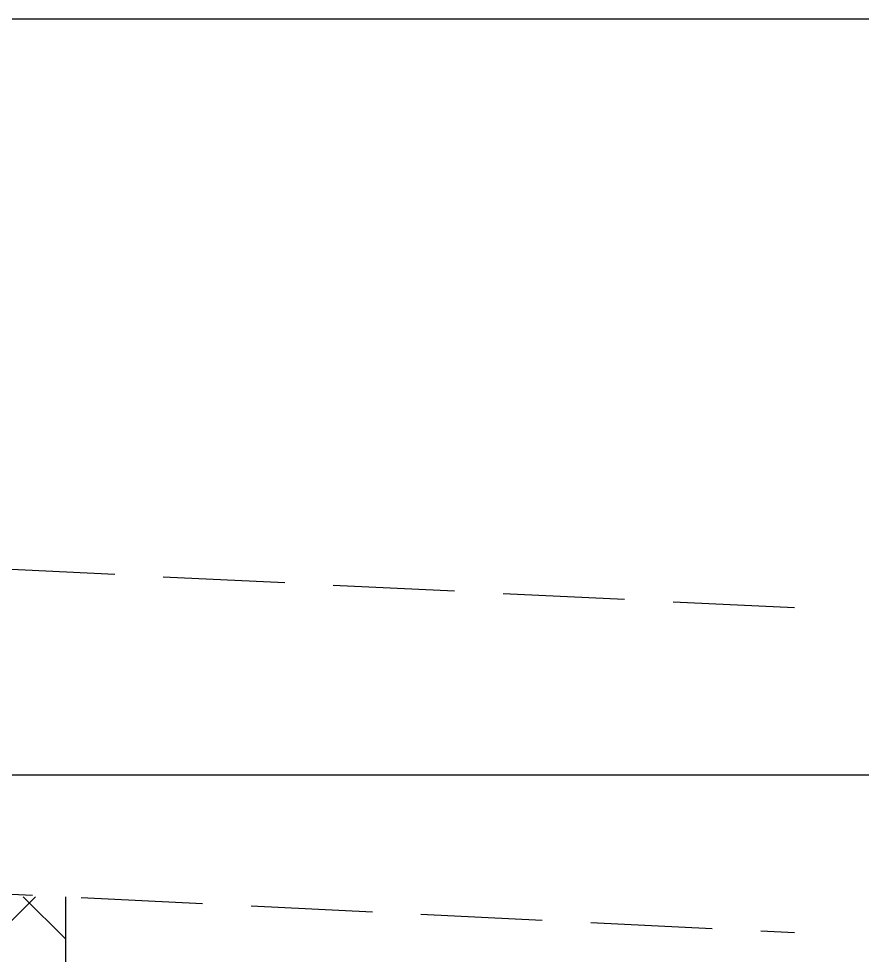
# Model space of a CAD drawing. Extents: x -160106 to 966792, y -663931 to 1550022.
# Drawn here: x -30024.5 to -29972.4, y -86290.2 to -86232.4 of the extents above; entities that cross this region are included whole.
import ezdxf

# ---------------------------------------------------------------- set-up
doc = ezdxf.new("R2010")
doc.units = 0
doc.linetypes.add('ZN-DASH', pattern=[0.35, 0.25, -0.1])
for name, color, linetype in [('!ZN1-填充-8', 8, 'Continuous'), ('!ZN1-文字-7', 7, 'Continuous'), ('!ZN1-标注-173', 173, 'Continuous')]:
    doc.layers.add(name, color=color, linetype=linetype)
doc.styles.add('ZNDimTStyle', font='ROMANS.shx', dxfattribs={"width": 0.7, "bigfont": 'CHINESE.shx'})
doc.dimstyles.new('ZN机械-3', dxfattribs={"dimscale": 3, "dimtxt": 2.5, "dimasz": 1.5, "dimexe": 1, "dimexo": 2, "dimgap": 0.9, "dimtad": 1, "dimdec": 0, "dimzin": 0, "dimdsep": 46, "dimtxsty": 'ZNDimTStyle', "dimcen": 2.5, "dimdle": 1, "dimclrd": 173, "dimclre": 173, "dimclrt": 7, "dimazin": 2, "dimtfac": 1, "dimtdec": 4, "dimtix": 1, "dimtmove": 2, "dimatfit": 3, "dimfxl": 0, "dimfrac": 2, "dimtolj": 1, "dimtzin": 0, "dimarcsym": 0})

# ---------------------------------------------------------------- blocks, each defined once
blk = doc.blocks.new('20240125094543')
at = {"layer": '!ZN1-填充-8', "linetype": 'ZN-DASH', "ltscale": 30}
h = blk.add_hatch(dxfattribs=at)
h.set_pattern_fill('ANSI37', color=8, scale=5, angle=90, style=0)
h.set_pattern_definition([(135, (3680.1776, 243.435), (-5.61266, -5.61266), []), (225, (3680.1776, 243.435), (5.61266, -5.61266), [])])
edge = h.paths.add_edge_path()
edge.add_line((0, -40), (30, -40))
edge.add_line((30, -40), (30, 28.996))
edge.add_line((30, 28.996), (4, 28.996))
edge.add_line((4, 28.996), (4, 6))
edge.add_arc((-2, 6), 6, -70.52878, 0, ccw=False)
edge.add_line((0, 0.343), (0, -40))
at = {"layer": '!ZN1-填充-8', "color": 8, "linetype": 'ZN-DASH', "ltscale": 30}
for points in [[(75, 46.814), (10, 50), (10, 29.976), (75, 26.79)], [(30, 28.996), (30, -10), (75, -10)]]:
    blk.add_lwpolyline(points, dxfattribs=at)

msp = doc.modelspace()

# ---------------------------------------------------------------- block references
at = {"layer": '!ZN1-文字-7', "ltscale": 20}
msp.add_blockref('20240125094543', (-30051.618, -86315.551), dxfattribs=at)

# ---------------------------------------------------------------- leaders
at = {"layer": '!ZN1-标注-173'}
for points in [[(-30061.418, -86242.851), (-30055.368, -86232.372), (-29943.649, -86232.372)], [(-30085.74, -86279.043), (-30033.51, -86279.043), (-29943.649, -86279.043)]]:
    msp.add_leader(points, dimstyle='ZN机械-3', dxfattribs=at)

doc.saveas('drawing.dxf')
